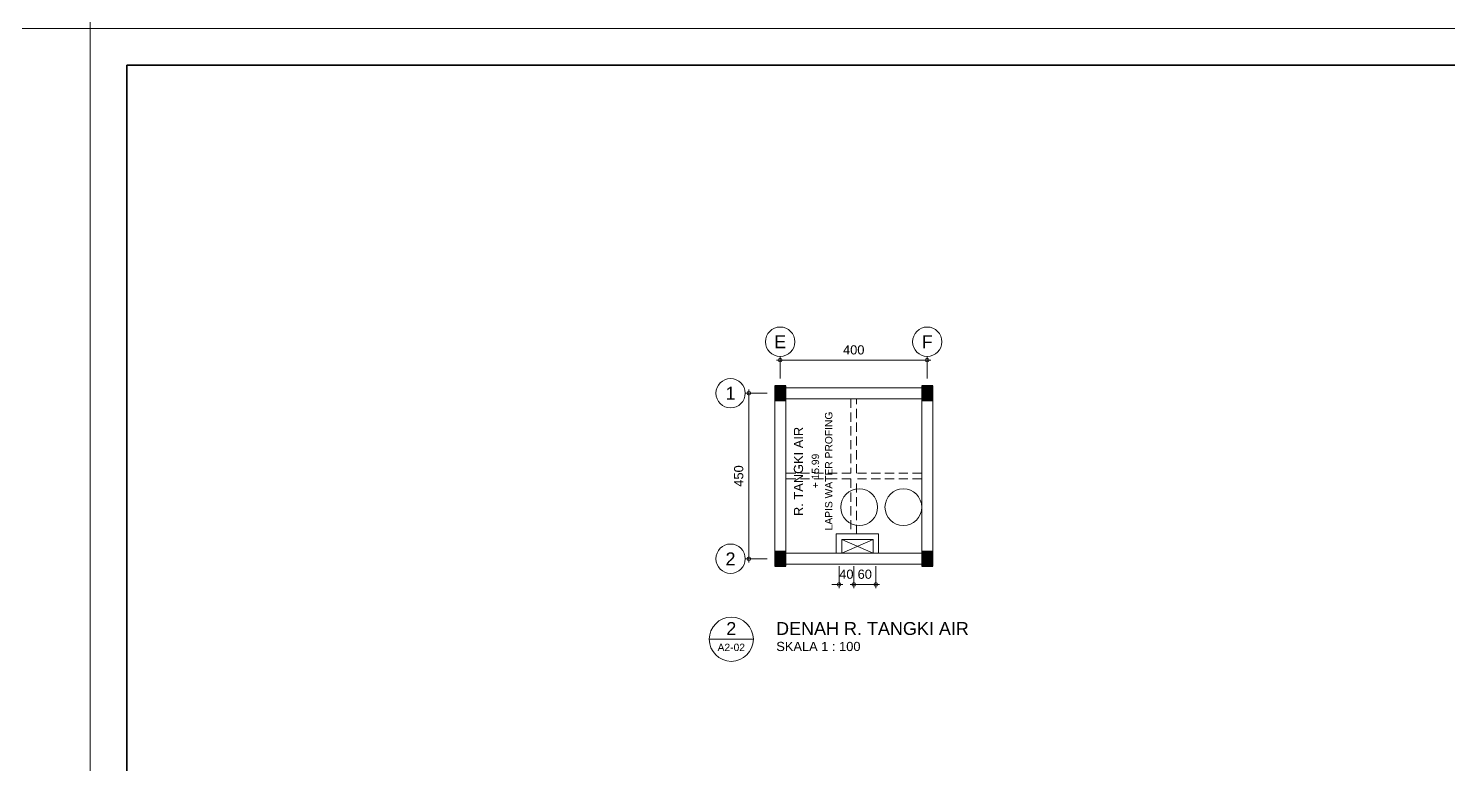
# Model space of a CAD drawing. Header units: millimetres. Extents: x -11 to 1625, y -267 to 180.
# Drawn here: x 1329.53 to 1368.16, y 97.98 to 118 of the extents above; entities that cross this region are included whole.
import ezdxf
from ezdxf.enums import TextEntityAlignment as Align

# ---------------------------------------------------------------- set-up
doc = ezdxf.new("R2010")
doc.units = ezdxf.units.MM
doc.linetypes.add('HIDDEN', pattern=[0.375, 0.25, -0.125])
for name, color, linetype, lineweight in [('dinding', 5, 'Continuous', 15), ('GRS KOP', 1, 'Continuous', 35), ('KOLOM', 1, 'Continuous', 30), ('kop', 7, 'Continuous', 20), ('lan', 7, 'Continuous', 15), ('not', 7, 'Continuous', 20), ('sol kol', 8, 'Continuous', 0), ('u', 6, 'Continuous', 20)]:
    doc.layers.add(name, color=color, linetype=linetype, lineweight=lineweight)
doc.styles.add('BARU', font='complex.shx')
doc.styles.add('S', font='SIMPLEX', dxfattribs={"width": 1.1})
doc.styles.get("Standard").update_dxf_attribs({"font": 'ARIALUNI.TTF'})
doc.dimstyles.new('SK100', dxfattribs={"dimtxt": 0.25, "dimasz": 0.1, "dimexe": 0.1, "dimexo": 0, "dimgap": 0.15, "dimtad": 1, "dimdec": 0, "dimlfac": 100, "dimzin": 12, "dimdsep": 46, "dimtxsty": 'Standard', "dimblk": 'BULAT', "dimcen": 0.1, "dimclrd": 256, "dimclre": 256, "dimclrt": 256, "dimadec": 0, "dimazin": 3, "dimtfac": 1, "dimtdec": 0, "dimtofl": 0, "dimtmove": 0, "dimatfit": 3, "dimldrblk": 'BULAT', "dimfxl": 0, "dimtolj": 1, "dimtzin": 0, "dimlwd": -1, "dimlwe": -1, "dimarcsym": 0})

# ---------------------------------------------------------------- blocks, each defined once
blk = doc.blocks.new('kop')
at = {"layer": 'GRS KOP'}
blk.add_lwpolyline([(1, 54), (83, 54), (83, 1), (1, 1)], close=True, dxfattribs=at)
at = {"layer": 'kop', "color": 7}
for p, q in [((84, 55), (0, 55)), ((0, 55), (0, 0)), ((84, 55), (84, 0)), ((84, 55), (84, 0)), ((0, 0), (84, 0))]:
    blk.add_line(p, q, dxfattribs=at)
at = {"layer": 'kop', "style": 'BARU', "flags": 4}
for p, height in [((73.8, 5.4), 0.35), ((80.303, 5.382), 0.25), ((73.8, 4.9), 0.35), ((80.303, 4.882), 0.25), ((73.8, 4.4), 0.35), ((80.303, 4.382), 0.25)]:
    blk.add_attdef('-', p, '', height=height, dxfattribs=at)
at = {"layer": 'kop', "flags": 4}
for tag, p in [('AR-00', (78.057, 2.648)), ('00', (81.238, 2.647))]:
    blk.add_attdef(tag, text='', height=0.35, dxfattribs=at).set_placement(p, align=Align.MIDDLE)
blk = doc.blocks.new('BULAT')
for p, q in [((-1, 0), (1, 0)), ((0, -1), (0, 1))]:
    blk.add_line(p, q)
blk.add_circle((0, 0), 0.5)
blk = doc.blocks.new('*D1355')
at = {"layer": 'Defpoints', "color": 0, "ltscale": 0.15}
for p in [(1351.982, 103.38), (1352.582, 103.38), (1351.982, 102.88)]:
    blk.add_point(p, dxfattribs=at)
at = {"layer": 'u', "ltscale": 0.15}
for p, q in [((1351.982, 103.38), (1351.982, 102.78)), ((1352.582, 103.38), (1352.582, 102.78)), ((1352.482, 102.88), (1352.082, 102.88))]:
    blk.add_line(p, q, dxfattribs=at)
at = {"layer": 'u', "ltscale": 0.15, "xscale": 0.1, "yscale": 0.1, "zscale": 0.1, "rotation": 180}
blk.add_blockref('BULAT', (1351.982, 102.88), dxfattribs=at)
at = {"layer": 'u', "ltscale": 0.15, "xscale": 0.1, "yscale": 0.1, "zscale": 0.1}
blk.add_blockref('BULAT', (1352.582, 102.88), dxfattribs=at)
at = {"layer": 'u', "ltscale": 0.15, "insert": (1352.282, 103.158), "char_height": 0.25, "attachment_point": 5}
blk.add_mtext('\\A1;60', dxfattribs=at)
blk = doc.blocks.new('*D1356')
at = {"layer": 'Defpoints', "color": 0, "ltscale": 0.15}
for p in [(1351.582, 103.38), (1351.982, 103.38), (1351.582, 102.88)]:
    blk.add_point(p, dxfattribs=at)
at = {"layer": 'u', "ltscale": 0.15}
for p, q in [((1351.582, 103.38), (1351.582, 102.78)), ((1351.982, 103.38), (1351.982, 102.78)), ((1351.482, 102.88), (1351.382, 102.88)), ((1352.082, 102.88), (1352.182, 102.88))]:
    blk.add_line(p, q, dxfattribs=at)
at = {"layer": 'u', "ltscale": 0.15, "xscale": 0.1, "yscale": 0.1, "zscale": 0.1}
blk.add_blockref('BULAT', (1351.582, 102.88), dxfattribs=at)
at = {"layer": 'u', "ltscale": 0.15, "xscale": 0.1, "yscale": 0.1, "zscale": 0.1, "rotation": 180}
blk.add_blockref('BULAT', (1351.982, 102.88), dxfattribs=at)
at = {"layer": 'u', "ltscale": 0.15, "insert": (1351.782, 103.158), "char_height": 0.25, "attachment_point": 5}
blk.add_mtext('\\A1;40', dxfattribs=at)
blk = doc.blocks.new('K1')
at = {"layer": 'KOLOM'}
blk.add_lwpolyline([(0.2, 0.15), (-0.2, 0.15), (-0.2, -0.15), (0.2, -0.15), (0.2, 0.15)], dxfattribs=at)
blk = doc.blocks.new('NOTASI RUANG')
at = {"layer": 'not'}
for height, p in [(0.26, (-0.011, 0.3)), (0.175, (-0.009, -0.017))]:
    blk.add_attdef('RUANG', text='', height=height, dxfattribs=at).set_placement(p, align=Align.MIDDLE_CENTER)
blk = doc.blocks.new('*D1357')
at = {"layer": 'Defpoints', "color": 0, "ltscale": 0.15}
for p in [(1353.982, 108.98), (1349.982, 108.48), (1353.982, 108.48)]:
    blk.add_point(p, dxfattribs=at)
at = {"layer": 'u', "ltscale": 0.15}
for p, q in [((1349.982, 108.48), (1349.982, 109.08)), ((1350.082, 108.98), (1353.882, 108.98)), ((1353.982, 108.48), (1353.982, 109.08))]:
    blk.add_line(p, q, dxfattribs=at)
at = {"layer": 'u', "ltscale": 0.15, "xscale": 0.1, "yscale": 0.1, "zscale": 0.1, "rotation": 180}
blk.add_blockref('BULAT', (1349.982, 108.98), dxfattribs=at)
at = {"layer": 'u', "ltscale": 0.15, "xscale": 0.1, "yscale": 0.1, "zscale": 0.1}
blk.add_blockref('BULAT', (1353.982, 108.98), dxfattribs=at)
at = {"layer": 'u', "ltscale": 0.15, "insert": (1351.982, 109.258), "char_height": 0.25, "attachment_point": 5}
blk.add_mtext('\\A1;400', dxfattribs=at)
blk = doc.blocks.new('NAV')
blk.add_circle((0, -0.4), 0.4)
at = {"style": 'S', "width": 0.75, "flags": 4}
blk.add_attdef('AV', text='', height=0.3, dxfattribs=at).set_placement((0, -0.4), align=Align.MIDDLE)
blk = doc.blocks.new('*D1358')
at = {"layer": 'Defpoints', "color": 0, "ltscale": 0.15}
for p in [(1349.632, 108.08), (1349.132, 103.58), (1349.632, 103.58)]:
    blk.add_point(p, dxfattribs=at)
at = {"layer": 'u', "ltscale": 0.15}
for p, q in [((1349.632, 108.08), (1349.032, 108.08)), ((1349.132, 107.98), (1349.132, 103.68)), ((1349.632, 103.58), (1349.032, 103.58))]:
    blk.add_line(p, q, dxfattribs=at)
at = {"layer": 'u', "ltscale": 0.15, "xscale": 0.1, "yscale": 0.1, "zscale": 0.1}
for p, rotation in [((1349.132, 108.08), 90), ((1349.132, 103.58), 270)]:
    blk.add_blockref('BULAT', p, dxfattribs=dict(at, rotation=rotation))
at = {"layer": 'u', "ltscale": 0.15, "insert": (1348.854, 105.83), "char_height": 0.25, "attachment_point": 5, "rotation": 90}
blk.add_mtext('\\A1;450', dxfattribs=at)
blk = doc.blocks.new('Ndtpd')
blk.add_line((0.747, 0), (-0.747, 0))
blk.add_circle((0, 0), 0.747)
at = {"flags": 4}
for tag, height, p in [('NO', 0.5, (0, 0.148)), ('NOLBR', 0.3, (0, -0.398))]:
    blk.add_attdef(tag, text='', height=height, dxfattribs=at).set_placement(p, align=Align.CENTER)
for tag, p, height in [('NDTPD', (1.516, 0.148), 0.5), ('SKALA', (1.523, -0.398), 0.3)]:
    blk.add_attdef(tag, p, '', height=height, dxfattribs=at)

msp = doc.modelspace()

# ---------------------------------------------------------------- hatches: boundary and pattern name
at = {"layer": 'sol kol'}
for points in [[(1349.8318421, 108.2804564), (1349.8318421, 107.8804564), (1350.1318421, 107.8804564), (1350.1318421, 108.2804564)], [(1353.8318421, 108.2804564), (1353.8318421, 107.8804564), (1354.1318421, 107.8804564), (1354.1318421, 108.2804564)], [(1349.8318421, 103.7804564), (1349.8318421, 103.3804564), (1350.1318421, 103.3804564), (1350.1318421, 103.7804564)], [(1353.8318421, 103.7804564), (1353.8318421, 103.3804564), (1354.1318421, 103.3804564), (1354.1318421, 103.7804564)]]:
    msp.add_hatch(color=256, dxfattribs=at).paths.add_polyline_path(points)

# ---------------------------------------------------------------- linework, layer by layer
at = {"layer": 'dinding'}
for p, q in [((1352.6568421, 104.2554564), (1351.5068421, 104.2554564)), ((1351.5068421, 104.2554564), (1351.5068421, 103.7304564)), ((1351.6568421, 104.1054564), (1352.5068421, 104.1054564)), ((1351.6568421, 103.7304564), (1351.6568421, 104.1054564)), ((1352.5068421, 104.1054564), (1352.5068421, 103.7304564)), ((1352.6568421, 103.7304564), (1352.6568421, 104.2554564))]:
    msp.add_line(p, q, dxfattribs=at)
for points in [[(1350.1318421, 108.2304564), (1353.8318421, 108.2304564), (1353.8318421, 107.9304564), (1350.1318421, 107.9304564)], [(1350.1318421, 103.7804564), (1350.1318421, 107.8804564), (1349.8318421, 107.8804564), (1349.8318421, 103.7804564)], [(1354.1318421, 103.7804564), (1354.1318421, 107.8804564), (1353.8318421, 107.8804564), (1353.8318421, 103.7804564)], [(1350.1318421, 103.7304564), (1353.8318421, 103.7304564), (1353.8318421, 103.4304564), (1350.1318421, 103.4304564)]]:
    msp.add_lwpolyline(points, close=True, dxfattribs=at)
at = {"layer": 'lan', "linetype": 'HIDDEN'}
for p, q in [((1351.9068421, 107.9304564), (1351.9068421, 105.9054564)), ((1352.0568421, 105.9054564), (1352.0568421, 107.9304564)), ((1351.9068421, 105.7554564), (1351.9068421, 104.2554564)), ((1352.0568421, 104.2554564), (1352.0568421, 105.7554564))]:
    msp.add_line(p, q, dxfattribs=at)
at = {"layer": 'lan'}
for p, q in [((1351.6568421, 103.7304564), (1352.5068421, 104.1054564)), ((1351.6568421, 104.1054564), (1352.5068421, 103.7304564))]:
    msp.add_line(p, q, dxfattribs=at)
at = {"layer": 'lan', "linetype": 'HIDDEN'}
for points in [[(1351.9068421, 105.9054564), (1350.1318421, 105.9054564)], [(1353.8318421, 105.9054564), (1352.0568421, 105.9054564)], [(1351.9068421, 105.7554564), (1350.1318421, 105.7554564)], [(1353.8318421, 105.7554564), (1352.0568421, 105.7554564)]]:
    msp.add_lwpolyline(points, dxfattribs=at)
at = {"layer": 'lan'}
for centre in [(1352.1318421, 104.9804564), (1353.3318421, 104.9804564)]:
    msp.add_circle(centre, 0.5, dxfattribs=at)

# ---------------------------------------------------------------- block references
ref = msp.add_blockref('NOTASI RUANG', (1350.6684686, 105.960924), dxfattribs=dict(xscale=0.6323962268195373, yscale=0.6323962268195373, zscale=0.6323962268195373, rotation=90))
ref.add_attrib('RUANG', '+ 15.99', dxfattribs={"layer": 'not', "height": 0.2, "rotation": 90}).set_placement((1350.9400103, 105.9664345), align=Align.MIDDLE_CENTER)
ref.add_attrib('RUANG', 'R. TANGKI AIR', dxfattribs={"layer": 'not', "height": 0.25, "rotation": 90}).set_placement((1350.4788842, 105.9538582), align=Align.MIDDLE_CENTER)
at = {"layer": 'KOLOM', "rotation": 90}
for p in [(1349.9818421, 108.0804564), (1353.9818421, 108.0804564), (1349.9818421, 103.5804564), (1353.9818421, 103.5804564)]:
    msp.add_blockref('K1', p, dxfattribs=at)
at = {"layer": 'kop'}
for p in [(1247.214162, 118), (1331.2141609, 63.0000005)]:
    msp.add_blockref('kop', p, dxfattribs=at)
at = {"layer": 'not'}
ref = msp.add_blockref('NAV', (1349.9818421, 109.8804564), dxfattribs=at)
ref.add_attrib('AV', 'E', dxfattribs={"layer": '0', "height": 0.35, "flags": 4}).set_placement((1349.9818421, 109.4804564), align=Align.MIDDLE)
ref = msp.add_blockref('NAV', (1353.9818421, 109.8804564), dxfattribs=at)
ref.add_attrib('AV', 'F', dxfattribs={"layer": '0', "height": 0.35, "flags": 4}).set_placement((1353.9818421, 109.4804564), align=Align.MIDDLE)
ref = msp.add_blockref('NAV', (1348.6318421, 108.4804564), dxfattribs=at)
ref.add_attrib('AV', '1', dxfattribs={"layer": '0', "height": 0.35, "flags": 4}).set_placement((1348.6318421, 108.0804564), align=Align.MIDDLE)
ref = msp.add_blockref('NAV', (1348.6318421, 103.9804564), dxfattribs=at)
ref.add_attrib('AV', '2', dxfattribs={"layer": '0', "height": 0.35, "flags": 4}).set_placement((1348.6318421, 103.5804564), align=Align.MIDDLE)
ref = msp.add_blockref('Ndtpd', (1348.6520626, 101.3901319), dxfattribs=dict(at, xscale=0.803212851405533, yscale=0.803212851405533, zscale=0.803212851405533))
ref.add_attrib('NO', '2', dxfattribs={"layer": '0', "height": 0.35, "flags": 4}).set_placement((1348.6517354, 101.5086577), align=Align.CENTER)
ref.add_attrib('NDTPD', 'DENAH R. TANGKI AIR', (1349.8697473, 101.5086577), dxfattribs={"layer": '0', "height": 0.35, "flags": 4})
ref.add_attrib('NOLBR', 'A2-02', dxfattribs={"layer": '0', "height": 0.2, "flags": 4}).set_placement((1348.6517354, 101.070162), align=Align.CENTER)
ref.add_attrib('SKALA', 'SKALA 1 : 100', (1349.8755473, 101.070162), dxfattribs={"layer": '0', "height": 0.25, "flags": 4})

# ---------------------------------------------------------------- texts
at = {"insert": (1351.2019998, 104.2866569), "char_height": 0.2, "attachment_point": 1, "rotation": 90}
msp.add_mtext_dynamic_manual_height_columns('\\pi0.065226;LAPIS WATER PROFING', width=3.320630054, gutter_width=4.3707989, heights=[0], dxfattribs=at)

# ---------------------------------------------------------------- dimensions: what is measured, and where the dimension line sits
at = {"layer": 'u', "ltscale": 0.15}
dim = msp.add_linear_dim(base=(1353.9818421, 108.9804564), p1=(1349.9818421, 108.4804564), p2=(1353.9818421, 108.4804564), dimstyle='SK100', dxfattribs=at)
dim.commit()
dim.dimension.update_dxf_attribs({"geometry": '*D1357', "text_midpoint": (1351.9818421, 108.9804564), "dimtype": 160})
for base, p1, p2, angle, picture, middle in [((1349.1318421, 103.5804564), (1349.6318421, 108.0804564), (1349.6318421, 103.5804564), 270, '*D1358', (1349.1318421, 105.8304564)), ((1351.5818421, 102.8804564), (1351.9818421, 103.3804564), (1351.5818421, 103.3804564), 180, '*D1356', (1351.7818421, 102.8804564)), ((1351.9818421, 102.8804564), (1352.5818421, 103.3804564), (1351.9818421, 103.3804564), 180, '*D1355', (1352.2818421, 102.8804564))]:
    dim = msp.add_linear_dim(base=base, p1=p1, p2=p2, angle=angle, dimstyle='SK100', dxfattribs=at)
    dim.commit()
    dim.dimension.update_dxf_attribs({"geometry": picture, "text_midpoint": middle, "dimtype": 160})

doc.saveas('drawing.dxf')
